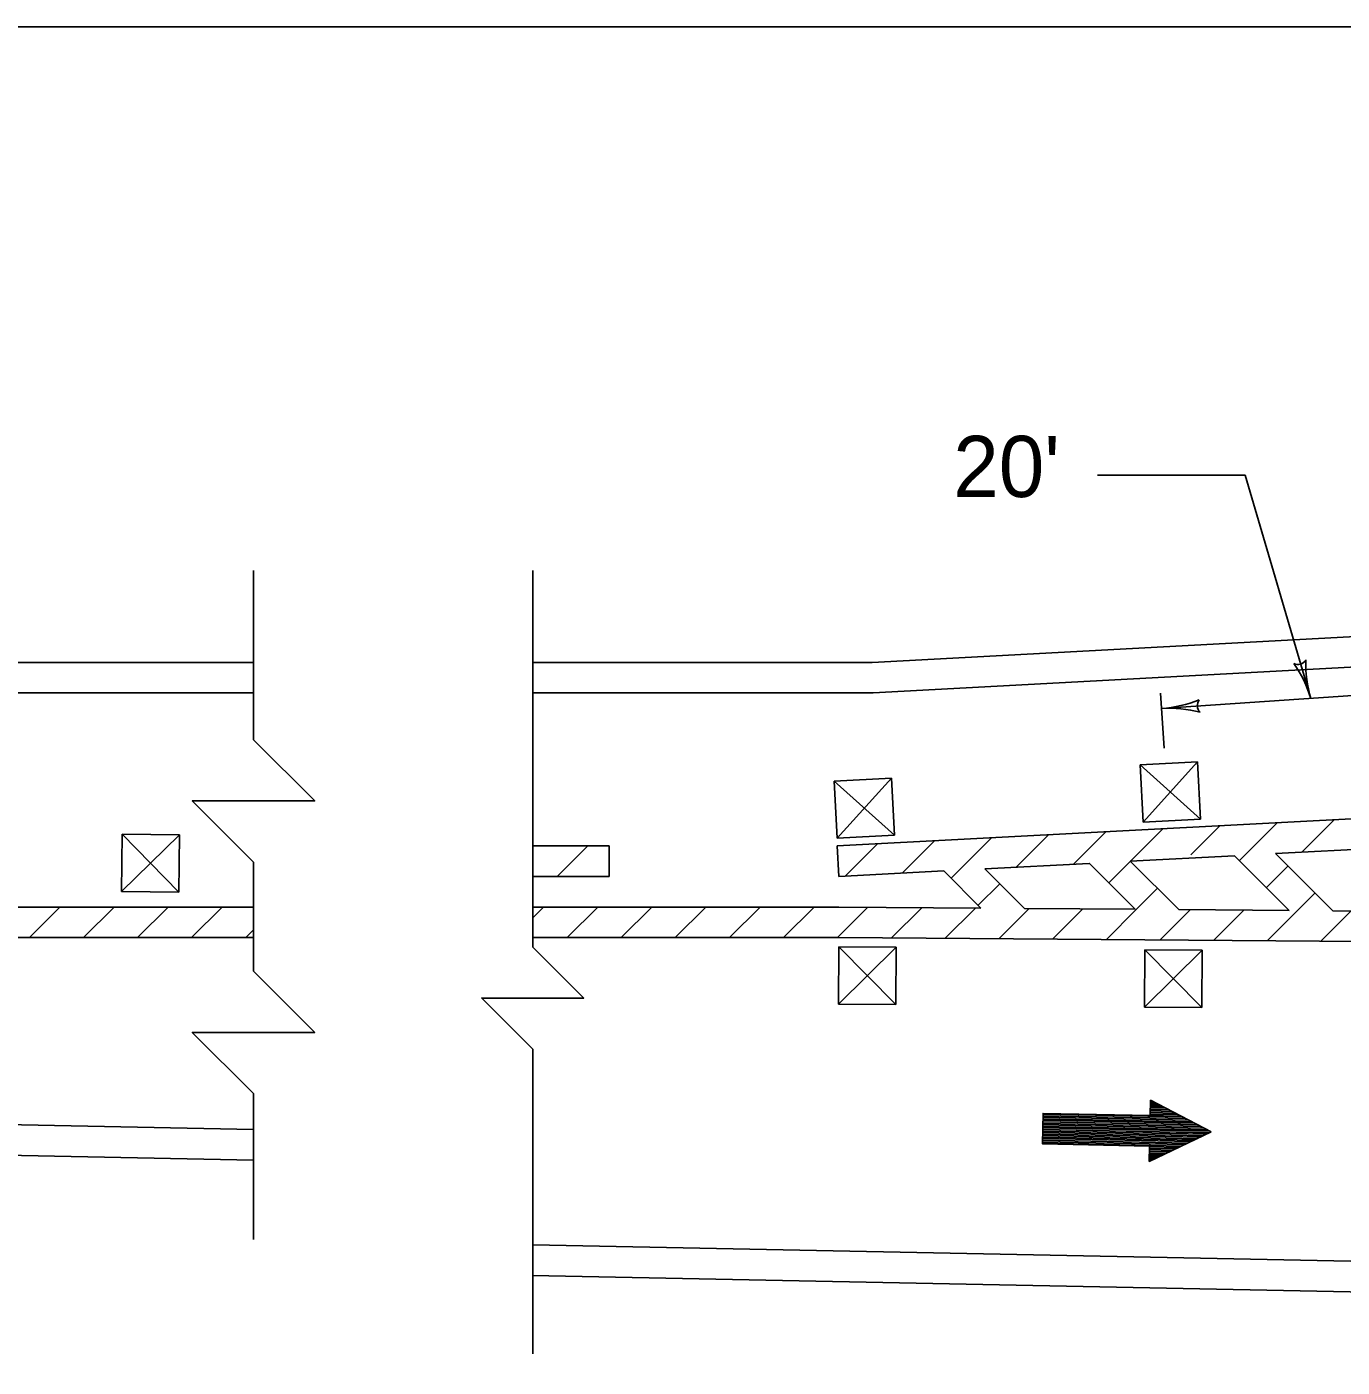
# Model space of a CAD drawing. Extents: x 1007 to 1035.5, y 1000.5 to 1021.5.
# Drawn here: x 1013.722 to 1018.02, y 1017.118 to 1021.5 of the extents above; entities that cross this region are included whole.
import ezdxf

# ---------------------------------------------------------------- set-up
doc = ezdxf.new("R2010")
doc.units = 0
doc.layers.add('Level 1', color=7, linetype='Continuous')
doc.layers.add('Level 10', color=7, linetype='Continuous')

msp = doc.modelspace()

# ---------------------------------------------------------------- linework, layer by layer
at = {"layer": 'Level 1'}
for p, q in [((1017.2207, 1020.0346), (1017.7028, 1020.0346)), ((1017.7028, 1020.0346), (1017.9174, 1019.3045)), ((1018.4316, 1019.3393), (1017.4299, 1019.2715)), ((1017.4265, 1019.3221), (1017.4386, 1019.1424)), ((1017.3599, 1019.0871), (1017.5472, 1019.0969)), ((1017.3698, 1018.8998), (1017.3599, 1019.0871)), ((1017.3599, 1019.0871), (1017.557, 1018.9097)), ((1017.3698, 1018.8998), (1017.5472, 1019.0969)), ((1017.5472, 1019.0969), (1017.557, 1018.9097)), ((1016.3599, 1019.0346), (1016.5472, 1019.0444)), ((1016.3698, 1018.8473), (1016.3599, 1019.0346)), ((1016.3599, 1019.0346), (1016.557, 1018.8572)), ((1016.3698, 1018.8473), (1016.5472, 1019.0444)), ((1016.5472, 1019.0444), (1016.557, 1018.8572)), ((1017.557, 1018.9097), (1017.3698, 1018.8998)), ((1017.6842, 1018.7748), (1017.8073, 1018.8978)), ((1017.8882, 1018.802), (1017.9938, 1018.9077)), ((1014.0313, 1018.6737), (1014.0336, 1018.8612)), ((1014.0313, 1018.6737), (1014.2211, 1018.8588)), ((1014.0336, 1018.8612), (1014.2211, 1018.8588)), ((1014.0336, 1018.8612), (1014.2188, 1018.6713)), ((1014.2211, 1018.8588), (1014.2188, 1018.6713)), ((1016.557, 1018.8572), (1016.3698, 1018.8473)), ((1016.9553, 1018.7529), (1017.061, 1018.8587)), ((1017.1418, 1018.7628), (1017.2474, 1018.8684)), ((1017.3283, 1018.7725), (1017.4341, 1018.8783)), ((1017.5255, 1018.7928), (1017.6207, 1018.888)), ((1015.375, 1018.8193), (1015.3783, 1018.8225)), ((1015.455, 1018.7225), (1015.555, 1018.8225)), ((1015.625, 1018.7225), (1015.625, 1018.8225)), ((1016.3698, 1018.8223), (1016.375, 1018.7225)), ((1016.3956, 1018.7236), (1016.5013, 1018.8293)), ((1016.5822, 1018.7334), (1016.6878, 1018.839)), ((1016.7422, 1018.7166), (1016.8744, 1018.8488)), ((1017.2573, 1018.7014), (1017.3281, 1018.7722)), ((1017.7725, 1018.6863), (1017.8432, 1018.757)), ((1016.8306, 1018.6283), (1016.9013, 1018.699)), ((1017.3459, 1018.6133), (1017.4166, 1018.6839)), ((1014.2188, 1018.6713), (1014.0313, 1018.6737)), ((1017.775, 1018.512), (1017.9316, 1018.6686)), ((1013.7303, 1018.5225), (1013.8303, 1018.6225)), ((1013.907, 1018.5225), (1014.007, 1018.6225)), ((1014.0838, 1018.5225), (1014.1838, 1018.6225)), ((1014.2606, 1018.5225), (1014.3606, 1018.6225)), ((1015.375, 1018.5869), (1015.4106, 1018.6225)), ((1015.4874, 1018.5225), (1015.5874, 1018.6225)), ((1015.6642, 1018.5225), (1015.7642, 1018.6225)), ((1015.8409, 1018.5225), (1015.9409, 1018.6225)), ((1016.0178, 1018.5225), (1016.1178, 1018.6225)), ((1016.1945, 1018.5225), (1016.2945, 1018.6225)), ((1016.3713, 1018.5225), (1016.4706, 1018.6218)), ((1016.5468, 1018.5213), (1016.6461, 1018.6205)), ((1016.7223, 1018.5199), (1016.8216, 1018.6193)), ((1016.8977, 1018.5186), (1016.997, 1018.6179)), ((1017.0732, 1018.5173), (1017.1724, 1018.6165)), ((1017.2486, 1018.5159), (1017.3478, 1018.6152)), ((1017.4241, 1018.5147), (1017.5233, 1018.6139)), ((1017.5995, 1018.5133), (1017.6988, 1018.6126)), ((1017.9504, 1018.5107), (1018.0498, 1018.6099)), ((1014.4373, 1018.5225), (1014.4626, 1018.5478)), ((1016.3738, 1018.305), (1016.375, 1018.4925)), ((1016.3738, 1018.305), (1016.5625, 1018.4913)), ((1016.375, 1018.4925), (1016.5625, 1018.4913)), ((1016.375, 1018.4925), (1016.5613, 1018.3038)), ((1016.5625, 1018.4913), (1016.5613, 1018.3038)), ((1017.3738, 1018.295), (1017.375, 1018.4825)), ((1017.3738, 1018.295), (1017.5625, 1018.4813)), ((1017.375, 1018.4825), (1017.5625, 1018.4813)), ((1017.375, 1018.4825), (1017.5613, 1018.2938)), ((1017.5625, 1018.4813), (1017.5613, 1018.2938)), ((1016.5613, 1018.3038), (1016.3738, 1018.305)), ((1017.5613, 1018.2938), (1017.3738, 1018.295))]:
    msp.add_line(p, q, dxfattribs=at)
for points in [[(1015.375, 1019.4225), (1016.4848, 1019.4225), (1021.3658, 1019.6848), (1031.3718, 1019.885), (1034.8727, 1019.9666)], [(1015.375, 1019.3225), (1016.4874, 1019.3225), (1021.3694, 1019.5849), (1031.374, 1019.785), (1034.8727, 1019.8665)], [(1014.4626, 1019.7225), (1014.4626, 1019.1697), (1014.6626, 1018.9697), (1014.2626, 1018.9697), (1014.4626, 1018.7697), (1014.4626, 1018.413), (1014.6626, 1018.213), (1014.2626, 1018.213), (1014.4626, 1018.013), (1014.4626, 1017.5356)], [(1015.375, 1017.1625), (1015.375, 1018.1583), (1015.2083, 1018.3249), (1015.5417, 1018.3249), (1015.375, 1018.4916), (1015.375, 1019.7225)], [(1007.625, 1019.4225), (1014.4626, 1019.4225)], [(1007.625, 1019.3225), (1014.4626, 1019.3225)], [(1034.8727, 1019.285), (1031.374, 1019.285), (1021.3694, 1019.0849), (1016.3698, 1018.8223)], [(1015.375, 1018.8225), (1015.625, 1018.8225)], [(1017.8028, 1018.7975), (1018.1433, 1018.8153)], [(1016.8527, 1018.7476), (1017.1932, 1018.7654)], [(1017.1931, 1018.7655), (1017.3439, 1018.6153)], [(1017.3277, 1018.7725), (1017.6685, 1018.7904)], [(1017.3277, 1018.7725), (1017.4867, 1018.6142)], [(1017.6685, 1018.7904), (1017.8473, 1018.6115)], [(1017.8028, 1018.7975), (1017.9897, 1018.6104)], [(1015.375, 1018.7225), (1015.625, 1018.7225)], [(1016.375, 1018.7225), (1016.7181, 1018.7406)], [(1016.7182, 1018.7405), (1016.8399, 1018.619)], [(1016.8527, 1018.7476), (1016.9825, 1018.618)], [(1007.625, 1018.6225), (1014.4626, 1018.6225)], [(1016.8398, 1018.6191), (1016.3754, 1018.6225), (1015.375, 1018.6225)], [(1016.9825, 1018.618), (1017.344, 1018.6152)], [(1017.4867, 1018.6142), (1017.8473, 1018.6114)], [(1017.9898, 1018.6103), (1018.3511, 1018.6077)], [(1007.625, 1018.5225), (1014.4626, 1018.5225)], [(1015.375, 1018.5225), (1016.375, 1018.5225), (1021.3737, 1018.485), (1034.8727, 1018.3049)], [(1007.625, 1018.0225), (1008.126, 1018.0225), (1014.4626, 1017.8957)], [(1017.414, 1017.9806), (1017.3938, 1017.9809)], [(1017.424, 1017.9753), (1017.3938, 1017.9759)], [(1017.4041, 1017.9858), (1017.3939, 1017.9859)], [(1017.3942, 1017.9909), (1017.394, 1017.9909)], [(1017.5183, 1017.9259), (1017.0428, 1017.9355)], [(1017.5283, 1017.9208), (1017.0428, 1017.9305)], [(1017.5084, 1017.9312), (1017.0429, 1017.9405)], [(1017.4935, 1017.9389), (1017.0431, 1017.948)], [(1017.4985, 1017.9363), (1017.0431, 1017.9455)], [(1017.4737, 1017.9493), (1017.3933, 1017.951)], [(1017.4836, 1017.9442), (1017.3932, 1017.946)], [(1017.4638, 1017.9546), (1017.3933, 1017.956)], [(1017.4538, 1017.9598), (1017.3934, 1017.961)], [(1017.4438, 1017.9649), (1017.3935, 1017.966)], [(1017.4339, 1017.9702), (1017.3937, 1017.9709)], [(1007.625, 1017.9225), (1008.125, 1017.9225), (1014.4626, 1017.7957)], [(1017.576, 1017.8798), (1017.0419, 1017.8905)], [(1017.5861, 1017.8846), (1017.0421, 1017.8955)], [(1017.578, 1017.8948), (1017.0423, 1017.9055)], [(1017.578, 1017.8948), (1017.0423, 1017.9055)], [(1017.5879, 1017.8896), (1017.0422, 1017.9005)], [(1017.568, 1017.8999), (1017.0423, 1017.9105)], [(1017.5581, 1017.9052), (1017.0424, 1017.9155)], [(1017.5482, 1017.9103), (1017.0426, 1017.9205)], [(1017.5383, 1017.9156), (1017.0427, 1017.9255)], [(1017.4955, 1017.8414), (1017.0412, 1017.8505)], [(1017.5157, 1017.851), (1017.0413, 1017.8605)], [(1017.5056, 1017.8462), (1017.0413, 1017.8555)], [(1017.5258, 1017.8558), (1017.0414, 1017.8655)], [(1017.5358, 1017.8606), (1017.0416, 1017.8705)], [(1017.5458, 1017.8654), (1017.0417, 1017.8755)], [(1017.566, 1017.875), (1017.0418, 1017.8855)], [(1017.5559, 1017.8702), (1017.0418, 1017.8805)], [(1017.405, 1017.7982), (1017.3902, 1017.7985)], [(1017.4151, 1017.803), (1017.3903, 1017.8035)], [(1017.4251, 1017.8078), (1017.3904, 1017.8085)], [(1017.4352, 1017.8126), (1017.3905, 1017.8135)], [(1017.4453, 1017.8174), (1017.3906, 1017.8185)], [(1017.4553, 1017.8222), (1017.3907, 1017.8235)], [(1017.4653, 1017.827), (1017.3908, 1017.8285)], [(1017.4754, 1017.8318), (1017.3909, 1017.8335)], [(1017.4754, 1017.8318), (1017.3909, 1017.8335)], [(1017.4855, 1017.8366), (1017.391, 1017.8385)], [(1017.3949, 1017.7934), (1017.3901, 1017.7935)], [(1015.3757, 1017.5184), (1021.3753, 1017.3984), (1034.875, 1017.2184)], [(1015.3737, 1017.4184), (1021.3737, 1017.2984), (1034.8737, 1017.1184)]]:
    msp.add_lwpolyline(points, dxfattribs=at)
msp.add_lwpolyline([(1017.592, 1017.8874), (1017.394, 1017.991), (1017.393, 1017.941), (1017.0431, 1017.948), (1017.0411, 1017.8481), (1017.391, 1017.8411), (1017.39, 1017.7911)], close=True, dxfattribs=at)
for centre, radius, start, end in [((1017.8756, 1019.447), 0.0312, 245.1535, 327.2702), ((1018.2922, 1019.4147), 0.3906, 177.7261, 196.3728), ((1017.5426, 1019.1943), 0.3906, 16.3789, 35.0477), ((1017.4036, 1019.6612), 0.3906, 273.8694, 292.5382), ((1017.5781, 1019.2815), 0.0312, 142.644, 224.7607), ((1017.5426, 1019.1943), 0.3906, 16.3667, 16.3789), ((1017.4036, 1019.6612), 0.3906, 273.8572, 273.8694), ((1017.4563, 1018.8818), 0.3906, 75.2166, 93.8633)]:
    msp.add_arc(centre, radius, start, end, dxfattribs=at)
at = {"layer": 'Level 10'}
msp.add_line((1007, 1021.5), (1035.5, 1021.5), dxfattribs=at)

# ---------------------------------------------------------------- texts
at = {"layer": 'Level 1'}
msp.add_text("20'", height=0.2, dxfattribs=at).set_placement((1016.7493, 1019.9629))

doc.saveas('drawing.dxf')
